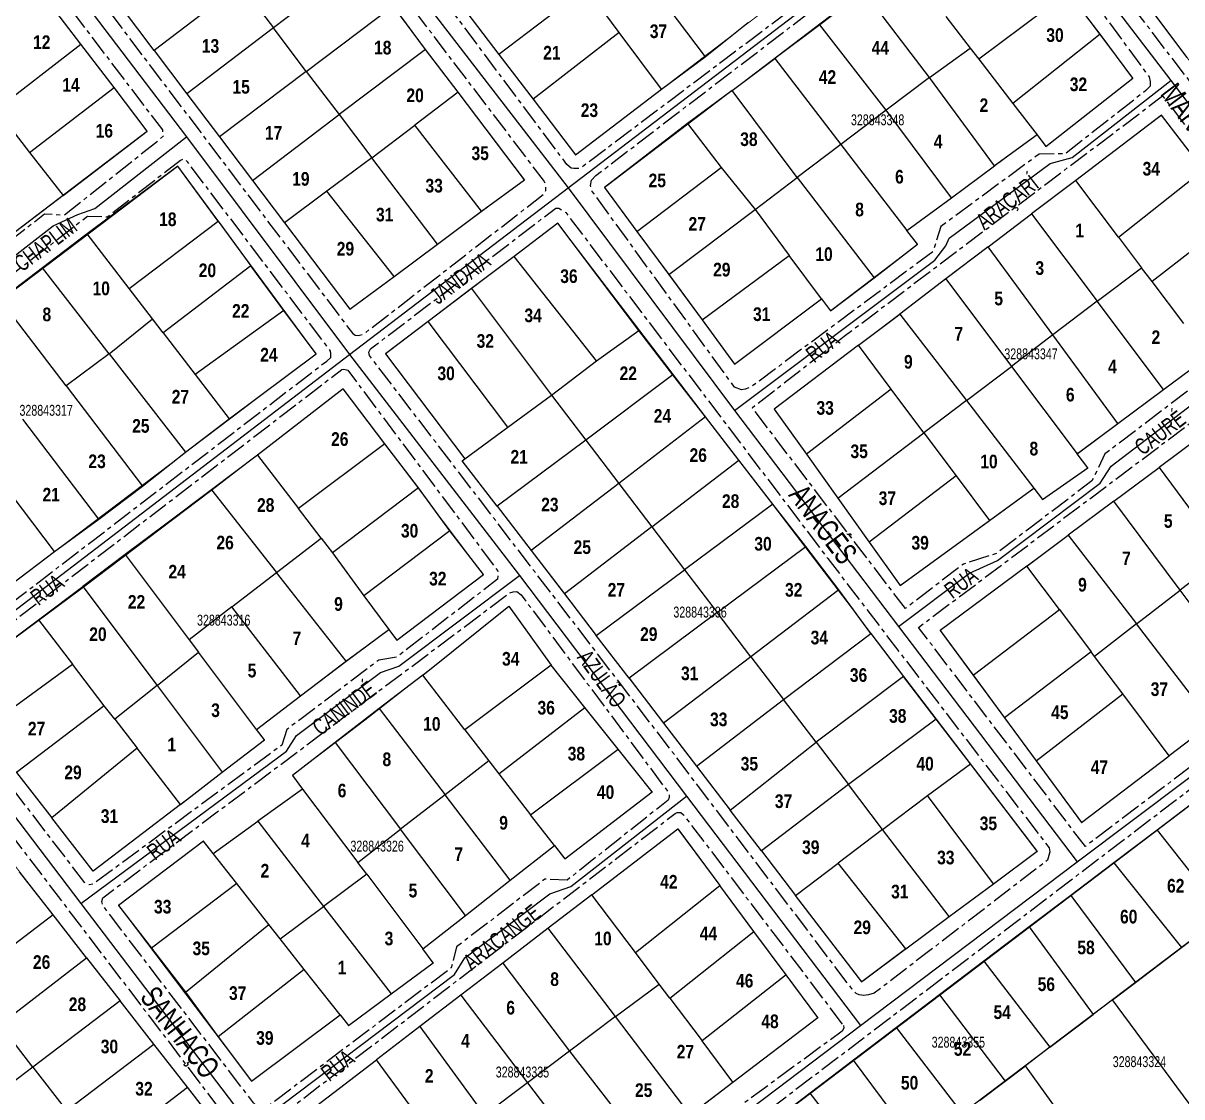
# Model space of a CAD drawing. Extents: x 204381 to 207261, y 4847713 to 4851061.
# Drawn here: x 205845.4 to 206058, y 4849428.6 to 4849625.5 of the extents above; entities that cross this region are included whole.
import ezdxf
from ezdxf.enums import TextEntityAlignment as Align

# ---------------------------------------------------------------- set-up
doc = ezdxf.new("R2010")
doc.units = 0
doc.header["$LTSCALE"] = 1.5
doc.header["$MEASUREMENT"] = 0
doc.linetypes.add('PHANTOMX2', pattern=[5, 2.5, -0.5, 0.5, -0.5, 0.5, -0.5])
doc.linetypes.add('TRACO_13', pattern=[8, 5, -1, 1, -1])
for name, color, linetype in [('CD-MALHA-LOTES', 40, 'CONTINUOUS'), ('CD_TXT_QUADRA', 7, 'CONTINUOUS'), ('RU-QUADRAS', 210, 'CONTINUOUS'), ('SV-EIXO-RUA-N-PAV', 6, 'CONTINUOUS'), ('SV-RUA-NAO-PAV-S-GUIA-C-GUIA', 7, 'PHANTOMX2'), ('SV-TXT-RUA-N-PAV-S-GUIA-C-GUIA', 7, 'CONTINUOUS'), ('Th_NmrPort', 7, 'CONTINUOUS')]:
    doc.layers.add(name, color=color, linetype=linetype)
doc.styles.add('ARIAL', font='ARIAL.TTF')
doc.styles.get("Standard").update_dxf_attribs({"font": 'swisscbo.ttf'})

msp = doc.modelspace()

# ---------------------------------------------------------------- linework, layer by layer
at = {"layer": 'CD-MALHA-LOTES', "linetype": 'Continuous'}
for points in [[(205907.2, 4849636.68), (205891.32, 4849624.6)], [(205958.57, 4849635.2), (205970.54, 4849619.31)], [(205885.28, 4849632.56), (205869.42, 4849620.47)], [(205885.28, 4849632.56), (205891.32, 4849624.6)], [(205948.66, 4849631.88), (205932.68, 4849619.75)], [(205999.66, 4849631.35), (205991.59, 4849625.15)], [(206011.71, 4849615.53), (205999.66, 4849631.35)], [(206037.1, 4849631.15), (206020.72, 4849618.86)], [(206043.02, 4849623.48), (206037.1, 4849631.15)], [(205856, 4849621.6), (205849.98, 4849629.48)], [(205869.42, 4849620.47), (205863.43, 4849628.39)], [(205897.35, 4849616.64), (205913.29, 4849628.65)], [(205919.23, 4849620.65), (205913.29, 4849628.65)], [(205954.76, 4849623.75), (205950.69, 4849629.18)], [(205926.78, 4849627.46), (205932.68, 4849619.75)], [(206014.67, 4849626.69), (206019.16, 4849620.88)], [(206052.6, 4849627.53), (206058.92, 4849619.19)], [(205891.32, 4849624.6), (205875.44, 4849612.52)], [(205897.35, 4849616.64), (205891.32, 4849624.6)], [(205970.54, 4849619.31), (205978.47, 4849625.66)], [(205991.59, 4849625.15), (205983.32, 4849619)], [(206003.76, 4849609.52), (205991.59, 4849625.15)], [(205954.76, 4849623.75), (205939, 4849611.54)], [(205962.54, 4849613.39), (205954.76, 4849623.75)], [(206043.02, 4849623.48), (206026.99, 4849610.73)], [(206049, 4849615.36), (206043.02, 4849623.48)], [(205840.42, 4849609.65), (205856, 4849621.6)], [(205862.08, 4849613.65), (205856, 4849621.6)], [(205869.42, 4849620.47), (205875.44, 4849612.52)], [(205919.23, 4849620.65), (205903.38, 4849608.7)], [(205925.2, 4849612.8), (205919.23, 4849620.65)], [(205932.68, 4849619.75), (205939, 4849611.54)], [(206011.71, 4849615.53), (206019.16, 4849620.88)], [(206019.16, 4849620.88), (206020.72, 4849618.86)], [(205962.54, 4849613.39), (205970.54, 4849619.31)], [(205975.46, 4849613.15), (205983.32, 4849619)], [(205983.32, 4849619), (205995.42, 4849603.24)], [(206020.72, 4849618.86), (206026.99, 4849610.73)], [(205897.35, 4849616.64), (205881.41, 4849604.63)], [(205897.35, 4849616.64), (205903.38, 4849608.7)], [(206011.71, 4849615.53), (206003.76, 4849609.52)], [(206023.64, 4849599.29), (206011.71, 4849615.53)], [(205846.58, 4849601.77), (205862.08, 4849613.65)], [(205868.15, 4849605.7), (205862.08, 4849613.65)], [(205946.76, 4849601.32), (205962.54, 4849613.39)], [(206033.06, 4849602.87), (206049, 4849615.36)], [(205875.44, 4849612.52), (205881.41, 4849604.63)], [(205925.2, 4849612.8), (205917.28, 4849606.8)], [(205937.4, 4849596.77), (205925.2, 4849612.8)], [(205939, 4849611.54), (205946.76, 4849601.32)], [(205975.46, 4849613.15), (205967.31, 4849607.08)], [(205987.39, 4849597.16), (205975.46, 4849613.15)], [(205840.42, 4849609.65), (205846.58, 4849601.77)], [(206003.76, 4849609.52), (205995.42, 4849603.24)], [(206015.71, 4849593.44), (206003.76, 4849609.52)], [(206026.99, 4849610.73), (206031.41, 4849605.01)], [(205887.47, 4849596.63), (205903.38, 4849608.7)], [(205903.38, 4849608.7), (205909.4, 4849600.76)], [(205967.31, 4849607.08), (205952.07, 4849595.31)], [(205967.31, 4849607.08), (205973.48, 4849598.98)], [(206054.27, 4849608.59), (206038.52, 4849596.64)], [(206061.97, 4849598.61), (206054.27, 4849608.59)], [(205852.74, 4849593.9), (205868.15, 4849605.7)], [(205909.4, 4849600.76), (205917.28, 4849606.8)], [(205929.52, 4849590.99), (205917.28, 4849606.8)], [(206031.41, 4849605.01), (206023.64, 4849599.29)], [(206031.41, 4849605.01), (206033.06, 4849602.87)], [(205881.41, 4849604.63), (205887.47, 4849596.63)], [(205995.42, 4849603.24), (205987.39, 4849597.16)], [(205995.42, 4849603.24), (206007.55, 4849587.44)], [(205846.58, 4849601.77), (205852.74, 4849593.9)], [(205909.4, 4849600.76), (205901.09, 4849594.64)], [(205921.39, 4849584.94), (205909.4, 4849600.76)], [(205873.81, 4849599.24), (205857.16, 4849586.86)], [(205881.15, 4849589.15), (205873.81, 4849599.24)], [(205958.01, 4849587.25), (205973.48, 4849598.98)], [(205973.48, 4849598.98), (205979.68, 4849591.33)], [(206015.71, 4849593.44), (206023.64, 4849599.29)], [(206046.37, 4849586.23), (206061.97, 4849598.61)], [(205887.47, 4849596.63), (205893.34, 4849588.88)], [(205929.52, 4849590.99), (205937.4, 4849596.77)], [(205979.68, 4849591.33), (205987.39, 4849597.16)], [(205987.39, 4849597.16), (206001.54, 4849578.76)], [(206038.52, 4849596.64), (206030.4, 4849590.48)], [(206046.37, 4849586.23), (206038.52, 4849596.64)], [(205901.09, 4849594.64), (205893.34, 4849588.88)], [(205913.45, 4849579.02), (205901.09, 4849594.64)], [(205952.07, 4849595.31), (205958.01, 4849587.25)], [(205852.74, 4849593.9), (205843.99, 4849587.19)], [(206007.55, 4849587.44), (206015.71, 4849593.44)], [(205921.39, 4849584.94), (205929.52, 4849590.99)], [(205963.84, 4849579.36), (205979.68, 4849591.33)], [(205979.68, 4849591.33), (205985.96, 4849582.89)], [(206022.44, 4849584.44), (206030.4, 4849590.48)], [(206030.4, 4849590.48), (206042.46, 4849574.47)], [(206068.34, 4849590.35), (206052.51, 4849578.09)], [(205864.85, 4849576.84), (205881.15, 4849589.15)], [(205881.15, 4849589.15), (205887.2, 4849580.97)], [(205893.34, 4849588.88), (205905.36, 4849573)], [(205943.49, 4849588.79), (205935.46, 4849582.7)], [(205958.36, 4849569.11), (205943.49, 4849588.79)], [(205857.16, 4849586.86), (205848.95, 4849580.63)], [(205864.85, 4849576.84), (205857.16, 4849586.86)], [(205958.01, 4849587.25), (205963.84, 4849579.36)], [(206009.48, 4849584.92), (206007.55, 4849587.44)], [(206046.37, 4849586.23), (206050.59, 4849580.63)], [(205913.45, 4849579.02), (205921.39, 4849584.94)], [(206001.54, 4849578.76), (206009.48, 4849584.92)], [(206022.44, 4849584.44), (206014.68, 4849578.56)], [(206034.33, 4849568.3), (206022.44, 4849584.44)], [(205935.46, 4849582.7), (205927.66, 4849576.79)], [(205950.6, 4849563.54), (205935.46, 4849582.7)], [(205969.95, 4849571.08), (205985.96, 4849582.89)], [(205991.89, 4849574.92), (205985.96, 4849582.89)], [(205848.95, 4849580.63), (205841.23, 4849574.75)], [(205861.2, 4849564.83), (205848.95, 4849580.63)], [(205887.2, 4849580.97), (205871.08, 4849568.7)], [(205893.25, 4849572.77), (205887.2, 4849580.97)], [(205963.84, 4849579.36), (205969.95, 4849571.08)], [(206042.46, 4849574.47), (206050.59, 4849580.63)], [(206052.51, 4849578.09), (206050.59, 4849580.63)], [(205905.36, 4849573), (205913.45, 4849579.02)], [(205993.51, 4849572.74), (206001.54, 4849578.76)], [(206014.68, 4849578.56), (206006.22, 4849572.14)], [(206014.68, 4849578.56), (206026.73, 4849562.53)], [(206058.33, 4849570.39), (206052.51, 4849578.09)], [(205869.11, 4849571.27), (205864.85, 4849576.84)], [(205927.66, 4849576.79), (205919.7, 4849570.74)], [(205927.66, 4849576.79), (205942.32, 4849557.28)], [(205853.27, 4849558.94), (205841.23, 4849574.75)], [(205975.93, 4849562.97), (205991.89, 4849574.92)], [(205991.89, 4849574.92), (205993.51, 4849572.74)], [(206042.46, 4849574.47), (206034.33, 4849568.3)], [(206054.64, 4849558.3), (206042.46, 4849574.47)], [(205861.2, 4849564.83), (205869.11, 4849571.27)], [(205871.08, 4849568.7), (205869.11, 4849571.27)], [(205893.25, 4849572.77), (205876.95, 4849561.03)], [(205899.15, 4849564.85), (205893.25, 4849572.77)], [(205969.95, 4849571.08), (205975.93, 4849562.97)], [(205998.64, 4849566.4), (206006.22, 4849572.14)], [(206006.22, 4849572.14), (206018.46, 4849556.26)], [(205919.7, 4849570.74), (205911.89, 4849564.82)], [(205934.34, 4849551.39), (205919.7, 4849570.74)], [(205950.6, 4849563.54), (205958.36, 4849569.11)], [(205964.61, 4849561.01), (205958.36, 4849569.11)], [(205871.08, 4849568.7), (205876.95, 4849561.03)], [(206034.33, 4849568.3), (206026.73, 4849562.53)], [(206046.26, 4849552.08), (206034.33, 4849568.3)], [(205861.2, 4849564.83), (205853.27, 4849558.94)], [(205861.2, 4849564.83), (205875.19, 4849546.78)], [(205883.17, 4849552.91), (205899.15, 4849564.85)], [(205911.89, 4849564.82), (205926.46, 4849545.57)], [(205998.64, 4849566.4), (205983.21, 4849554.69)], [(206004.65, 4849558.38), (205998.64, 4849566.4)], [(205942.32, 4849557.28), (205950.6, 4849563.54)], [(206018.46, 4849556.26), (206026.73, 4849562.53)], [(206026.73, 4849562.53), (206038.75, 4849546.52)], [(206054.64, 4849558.3), (206062.86, 4849564.38)], [(205876.95, 4849561.03), (205883.17, 4849552.91)], [(205964.61, 4849561.01), (205948.61, 4849549.03)], [(205970.6, 4849553.26), (205964.61, 4849561.01)], [(205853.27, 4849558.94), (205867.3, 4849540.55)], [(205904.12, 4849558.41), (205888.41, 4849546.26)], [(205911.77, 4849548.34), (205904.12, 4849558.41)], [(206004.65, 4849558.38), (205989.12, 4849546.41)], [(206010.67, 4849550.35), (206004.65, 4849558.38)], [(206046.26, 4849552.08), (206054.64, 4849558.3)], [(205934.34, 4849551.39), (205942.32, 4849557.28)], [(205942.32, 4849557.28), (205948.61, 4849549.03)], [(206018.46, 4849556.26), (206010.67, 4849550.35)], [(206018.46, 4849556.26), (206030.83, 4849540.22)], [(205983.21, 4849554.69), (205989.12, 4849546.41)], [(205859.29, 4849534.51), (205845.34, 4849552.85)], [(205875.19, 4849546.78), (205883.17, 4849552.91)], [(205970.6, 4849553.26), (205954.68, 4849541.07)], [(205976.73, 4849545.32), (205970.6, 4849553.26)], [(206038.75, 4849546.52), (206046.26, 4849552.08)], [(205926.46, 4849545.57), (205934.34, 4849551.39)], [(205994.87, 4849538.36), (206010.67, 4849550.35)], [(206010.67, 4849550.35), (206016.56, 4849542.49)], [(205911.77, 4849548.34), (205895.92, 4849536.45)], [(205917.91, 4849540.27), (205911.77, 4849548.34)], [(205948.61, 4849549.03), (205932.38, 4849536.87)], [(205948.61, 4849549.03), (205954.68, 4849541.07)], [(206061.31, 4849549.57), (206053.8, 4849543.98)], [(205851.17, 4849528.6), (205837.43, 4849546.61)], [(205867.3, 4849540.55), (205875.19, 4849546.78)], [(205888.41, 4849546.26), (205879.95, 4849539.9)], [(205888.41, 4849546.26), (205895.92, 4849536.45)], [(205925.97, 4849545.22), (205926.46, 4849545.57)], [(205989.12, 4849546.41), (205994.87, 4849538.36)], [(206040.71, 4849543.91), (206038.75, 4849546.52)], [(205932.38, 4849536.87), (205925.97, 4849545.22)], [(205960.76, 4849533.09), (205976.73, 4849545.32)], [(205982.96, 4849537.27), (205976.73, 4849545.32)], [(206032.43, 4849538.15), (206040.71, 4849543.91)], [(206045.48, 4849537.79), (206053.8, 4849543.98)], [(206053.8, 4849543.98), (206065.83, 4849527.78)], [(206016.56, 4849542.49), (206000.64, 4849530.28)], [(206016.56, 4849542.49), (206022.7, 4849534.3)], [(205859.29, 4849534.51), (205867.3, 4849540.55)], [(205879.95, 4849539.9), (205871.8, 4849533.78)], [(205879.95, 4849539.9), (205891.86, 4849524.75)], [(205917.91, 4849540.27), (205902.14, 4849528.34)], [(205923.67, 4849532.36), (205917.91, 4849540.27)], [(205954.68, 4849541.07), (205938.6, 4849528.76)], [(205954.68, 4849541.07), (205960.76, 4849533.09)], [(206022.7, 4849534.3), (206030.83, 4849540.22)], [(206030.83, 4849540.22), (206032.43, 4849538.15)], [(205932.38, 4849536.87), (205938.6, 4849528.76)], [(205982.96, 4849537.27), (205966.76, 4849525.23)], [(205988.97, 4849529.48), (205982.96, 4849537.27)], [(205994.87, 4849538.36), (206000.64, 4849530.28)], [(206045.48, 4849537.79), (206037.15, 4849531.59)], [(206057.69, 4849521.5), (206045.48, 4849537.79)], [(205900.05, 4849531.06), (205895.92, 4849536.45)], [(205851.17, 4849528.6), (205859.29, 4849534.51)], [(205871.8, 4849533.78), (205864.13, 4849528.01)], [(205960.76, 4849533.09), (205944.7, 4849520.8)], [(205960.76, 4849533.09), (205966.76, 4849525.23)], [(206006.31, 4849522.35), (206022.7, 4849534.3)], [(205891.86, 4849524.75), (205900.05, 4849531.06)], [(205900.05, 4849531.06), (205902.14, 4849528.34)], [(205923.67, 4849532.36), (205907.92, 4849520.43)], [(205929.83, 4849524.36), (205923.67, 4849532.36)], [(206029.53, 4849525.92), (206037.15, 4849531.59)], [(206037.15, 4849531.59), (206049.67, 4849515.31)], [(205843.26, 4849522.58), (205851.17, 4849528.6)], [(205902.14, 4849528.34), (205907.92, 4849520.43)], [(205938.6, 4849528.76), (205944.7, 4849520.8)], [(205972.74, 4849517.39), (205988.97, 4849529.48)], [(205995.08, 4849521.57), (205988.97, 4849529.48)], [(206000.64, 4849530.28), (206006.31, 4849522.35)], [(205864.13, 4849528.01), (205856.34, 4849522.16)], [(205864.13, 4849528.01), (205875.85, 4849512.4)], [(206065.83, 4849527.78), (206057.69, 4849521.5)], [(205883.66, 4849518.42), (205891.86, 4849524.75)], [(205904.64, 4849508.5), (205891.86, 4849524.75)], [(205913.93, 4849512.31), (205929.83, 4849524.36)], [(205950.55, 4849513.18), (205966.76, 4849525.23)], [(205966.76, 4849525.23), (205972.74, 4849517.39)], [(206029.53, 4849525.92), (206013.63, 4849514.08)], [(206035.53, 4849517.94), (206029.53, 4849525.92)], [(205848.21, 4849516.05), (205856.34, 4849522.16)], [(205856.34, 4849522.16), (205869.96, 4849504.03)], [(205907.92, 4849520.43), (205912.48, 4849514.26)], [(205944.7, 4849520.8), (205950.55, 4849513.18)], [(205995.08, 4849521.57), (205978.91, 4849509.29)], [(206000.92, 4849513.57), (205995.08, 4849521.57)], [(206049.67, 4849515.31), (206057.69, 4849521.5)], [(206071.44, 4849503.14), (206057.69, 4849521.5)], [(205883.66, 4849518.42), (205875.85, 4849512.4)], [(205896.26, 4849502.1), (205883.66, 4849518.42)], [(205918.7, 4849505.91), (205934.53, 4849518.57), (205942.29, 4849507.72)], [(206019.67, 4849505.89), (206035.53, 4849517.94)], [(206035.53, 4849517.94), (206041.34, 4849510.2)], [(205838.02, 4849495.96), (205831.91, 4849503.8), (205848.21, 4849516.05)], [(205848.21, 4849516.05), (205854.46, 4849507.91)], [(205972.74, 4849517.39), (205956.56, 4849505.34)], [(205978.91, 4849509.29), (205972.74, 4849517.39)], [(205904.64, 4849508.5), (205912.48, 4849514.26)], [(205912.48, 4849514.26), (205913.93, 4849512.31)], [(205984.87, 4849501.47), (206000.92, 4849513.57)], [(206000.92, 4849513.57), (206006.94, 4849505.69)], [(206013.63, 4849514.08), (206019.67, 4849505.89)], [(206049.67, 4849515.31), (206041.93, 4849509.36)], [(206063.61, 4849497.17), (206049.67, 4849515.31)], [(205875.85, 4849512.4), (205877.56, 4849510.13)], [(205956.56, 4849505.34), (205950.55, 4849513.18)], [(205869.96, 4849504.03), (205877.56, 4849510.13)], [(205888.21, 4849495.96), (205877.56, 4849510.13)], [(205978.91, 4849509.29), (205962.88, 4849497.11)], [(205978.91, 4849509.29), (205984.87, 4849501.47)], [(206041.34, 4849510.2), (206025.42, 4849498.09)], [(206041.93, 4849509.36), (206041.34, 4849510.2)], [(206047.13, 4849502.49), (206041.93, 4849509.36)], [(205838.02, 4849495.96), (205854.46, 4849507.91)], [(205860.28, 4849500.29), (205854.46, 4849507.91)], [(205896.26, 4849502.1), (205904.64, 4849508.5)], [(205942.29, 4849507.72), (205926.46, 4849495.87)], [(205948.46, 4849499.99), (205942.29, 4849507.72)], [(205918.7, 4849505.91), (205910.74, 4849499.78)], [(205926.46, 4849495.87), (205918.7, 4849505.91)], [(205956.56, 4849505.34), (205962.88, 4849497.11)], [(206006.94, 4849505.69), (205990.88, 4849493.59)], [(206012.93, 4849497.84), (206006.94, 4849505.69)], [(206019.67, 4849505.89), (206025.42, 4849498.09)], [(205869.96, 4849504.03), (205862.22, 4849497.82)], [(205869.96, 4849504.03), (205881.94, 4849488.1)], [(205888.21, 4849495.96), (205896.26, 4849502.1)], [(205968.95, 4849489.19), (205984.87, 4849501.47)], [(205990.88, 4849493.59), (205984.87, 4849501.47)], [(206031.25, 4849490.19), (206047.13, 4849502.49)], [(206055.67, 4849491.12), (206047.13, 4849502.49)], [(205860.28, 4849500.29), (205844.18, 4849488.05)], [(205862.22, 4849497.82), (205860.28, 4849500.29)], [(205910.74, 4849499.78), (205902.62, 4849493.54)], [(205910.74, 4849499.78), (205922.8, 4849483.99)], [(205932.69, 4849487.82), (205948.46, 4849499.99)], [(205954.57, 4849492.34), (205948.46, 4849499.99)], [(205862.22, 4849497.82), (205866.3, 4849492.51)], [(205962.88, 4849497.11), (205968.95, 4849489.19)], [(206012.93, 4849497.84), (205996.8, 4849485.83)], [(206019.21, 4849489.62), (206012.93, 4849497.84)], [(206025.42, 4849498.09), (206031.25, 4849490.19)], [(206063.61, 4849497.17), (206055.67, 4849491.12)], [(205881.94, 4849488.1), (205889.66, 4849494.02), (205888.21, 4849495.96)], [(205926.46, 4849495.87), (205930.83, 4849490.22)], [(205866.3, 4849492.51), (205850.64, 4849479.76)], [(205874.24, 4849482.2), (205866.3, 4849492.51)], [(205902.62, 4849493.54), (205894.79, 4849487.51), (205896.65, 4849485.03)], [(205902.62, 4849493.54), (205914.63, 4849477.64)], [(205938.5, 4849480.31), (205954.57, 4849492.34)], [(205942.86, 4849474.66), (205944.76, 4849472.21), (205960.83, 4849484.5), (205954.57, 4849492.34)], [(205975.14, 4849481.12), (205990.88, 4849493.59)], [(205990.88, 4849493.59), (205996.8, 4849485.83)], [(205930.83, 4849490.22), (205922.8, 4849483.99)], [(205930.83, 4849490.22), (205932.69, 4849487.82)], [(206031.25, 4849490.19), (206039.59, 4849478.88), (206055.67, 4849491.12)], [(205844.18, 4849488.05), (205850.64, 4849479.76)], [(205874.24, 4849482.2), (205881.94, 4849488.1)], [(205968.95, 4849489.19), (205975.14, 4849481.12)], [(206011.33, 4849483.84), (206019.21, 4849489.62)], [(206023.41, 4849467.64), (206031.46, 4849473.65), (206019.21, 4849489.62)], [(205932.69, 4849487.82), (205938.5, 4849480.31)], [(205996.8, 4849485.83), (205980.84, 4849473.69)], [(206003.09, 4849477.59), (205996.8, 4849485.83)], [(205896.65, 4849485.03), (205888.48, 4849479.12)], [(205896.65, 4849485.03), (205906.8, 4849471.56)], [(205922.8, 4849483.99), (205914.63, 4849477.64)], [(205934.76, 4849468.3), (205922.8, 4849483.99)], [(206003.09, 4849477.59), (206011.33, 4849483.84)], [(206023.41, 4849467.64), (206011.33, 4849483.84)], [(205874.24, 4849482.2), (205858.27, 4849469.96), (205850.64, 4849479.76)], [(206061.61, 4849483.67), (206053.45, 4849477.5)], [(205942.86, 4849474.66), (205938.5, 4849480.31)], [(205980.84, 4849473.69), (205975.14, 4849481.12)], [(205880.26, 4849473.19), (205888.48, 4849479.12)], [(205888.48, 4849479.12), (205900.53, 4849463.51)], [(205906.8, 4849471.56), (205914.63, 4849477.64)], [(205926.56, 4849461.84), (205914.63, 4849477.64)], [(205949.76, 4849465.65), (205965.49, 4849477.7), (205973.19, 4849467.35)], [(206003.09, 4849477.59), (205994.93, 4849471.4)], [(206015.27, 4849461.62), (206003.09, 4849477.59)], [(206053.45, 4849477.5), (206045.52, 4849471.5)], [(206053.45, 4849477.5), (206065.72, 4849461.87)], [(205880.26, 4849473.19), (205878.47, 4849475.47), (205862.9, 4849463.69), (205868.96, 4849455.83)], [(205884.58, 4849467.69), (205880.26, 4849473.19)], [(205934.76, 4849468.3), (205942.86, 4849474.66)], [(205980.84, 4849473.69), (205987.13, 4849465.49)], [(205908.43, 4849469.4), (205906.8, 4849471.56)], [(205987.13, 4849465.49), (205994.93, 4849471.4)], [(206007.37, 4849455.71), (205994.93, 4849471.4)], [(206045.52, 4849471.5), (206037.59, 4849465.51)], [(206045.52, 4849471.5), (206057.89, 4849455.94)], [(205850.9, 4849461.97), (205844.76, 4849469.85)], [(205908.43, 4849469.4), (205900.53, 4849463.51)], [(205908.43, 4849469.4), (205918.74, 4849455.7)], [(205884.58, 4849467.69), (205868.96, 4849455.83)], [(205890.48, 4849460.17), (205884.58, 4849467.69)], [(205926.56, 4849461.84), (205934.76, 4849468.3)], [(205957.76, 4849455.02), (205973.19, 4849467.35)], [(205979.48, 4849458.89), (205973.19, 4849467.35)], [(206015.27, 4849461.62), (206023.41, 4849467.64)], [(205949.76, 4849465.65), (205941.75, 4849459.51)], [(205957.76, 4849455.02), (205949.76, 4849465.65)], [(206007.37, 4849455.71), (205999.28, 4849449.65), (205987.13, 4849465.49)], [(206037.59, 4849465.51), (206029.96, 4849459.73)], [(206037.59, 4849465.51), (206049.46, 4849449.56)], [(205892.54, 4849457.57), (205900.53, 4849463.51)], [(205900.53, 4849463.51), (205912.94, 4849447.45)], [(205850.9, 4849461.97), (205834.98, 4849449.86)], [(205857.04, 4849454.08), (205850.9, 4849461.97)], [(205918.74, 4849455.7), (205926.56, 4849461.84)], [(206007.37, 4849455.71), (206015.27, 4849461.62)], [(205875.19, 4849447.75), (205890.48, 4849460.17)], [(205892.54, 4849457.57), (205890.48, 4849460.17)], [(205941.75, 4849459.51), (205933.38, 4849453.1)], [(205954.09, 4849443.28), (205941.75, 4849459.51)], [(205964.03, 4849446.69), (205979.48, 4849458.89)], [(205985.41, 4849450.93), (205979.48, 4849458.89)], [(206029.96, 4849459.73), (206021.63, 4849453.43)], [(206029.96, 4849459.73), (206041.69, 4849443.67)], [(205896.97, 4849451.95), (205892.54, 4849457.57)], [(205841.18, 4849441.82), (205857.04, 4849454.08)], [(205857.04, 4849454.08), (205863.19, 4849446.19)], [(205868.96, 4849455.83), (205875.19, 4849447.75)], [(205912.94, 4849447.45), (205920.65, 4849453.16), (205918.74, 4849455.7)], [(205962.09, 4849449.27), (205957.76, 4849455.02)], [(206049.46, 4849449.56), (206057.89, 4849455.94)], [(205896.97, 4849451.95), (205881.2, 4849439.58)], [(205903.56, 4849443.63), (205896.97, 4849451.95)], [(205933.38, 4849453.1), (205925.69, 4849447.21)], [(205933.38, 4849453.1), (205945.65, 4849436.95)], [(206021.63, 4849453.43), (206013.53, 4849447.28)], [(206021.63, 4849453.43), (206033.75, 4849437.66)], [(205985.41, 4849450.93), (205969.95, 4849438.83)], [(205975.63, 4849431.29), (205991.21, 4849443.13), (205985.41, 4849450.93)], [(205875.19, 4849447.75), (205881.2, 4849439.58)], [(205954.09, 4849443.28), (205962.09, 4849449.27)], [(205964.03, 4849446.69), (205962.09, 4849449.27)], [(206045.26, 4849446.38), (206049.46, 4849449.56)], [(205863.19, 4849446.19), (205847.19, 4849434.03)], [(205869.37, 4849438.25), (205863.19, 4849446.19)], [(205903.56, 4849443.63), (205905.08, 4849441.63), (205912.94, 4849447.45)], [(205925.69, 4849447.21), (205918.19, 4849441.47)], [(205925.69, 4849447.21), (205937.94, 4849431.17)], [(205964.03, 4849446.69), (205969.95, 4849438.83)], [(206013.53, 4849447.28), (206005.64, 4849441.28)], [(206013.53, 4849447.28), (206025.57, 4849431.46)], [(205881.2, 4849439.58), (205887.29, 4849431.46), (205903.56, 4849443.63)], [(206033.75, 4849437.66), (206041.69, 4849443.67)], [(205847.19, 4849434.03), (205841.18, 4849441.82)], [(205918.19, 4849441.47), (205910.23, 4849435.36)], [(205918.19, 4849441.47), (205930.02, 4849425.23)], [(205954.09, 4849443.28), (205945.65, 4849436.95)], [(205967.75, 4849425.3), (205954.09, 4849443.28)], [(206005.64, 4849441.28), (205997.73, 4849435.28)], [(206017.76, 4849425.55), (206005.64, 4849441.28)], [(205853.34, 4849426.05), (205869.37, 4849438.25)], [(205875.54, 4849430.33), (205869.37, 4849438.25)], [(205945.65, 4849436.95), (205937.94, 4849431.17)], [(205945.65, 4849436.95), (205959.96, 4849418.47)], [(205975.63, 4849431.29), (205969.95, 4849438.83)], [(205899.52, 4849414.82), (205893.53, 4849422.57), (205910.23, 4849435.36)], [(205916.3, 4849427.09), (205910.23, 4849435.36)], [(205997.73, 4849435.28), (205989.77, 4849429.23)], [(206009.58, 4849419.35), (205997.73, 4849435.28)], [(205847.19, 4849434.03), (205831.73, 4849422.27)], [(205847.19, 4849434.03), (205853.34, 4849426.05)], [(205937.94, 4849431.17), (205930.02, 4849425.23)], [(205937.94, 4849431.17), (205952.09, 4849412.57)], [(205967.75, 4849425.3), (205975.63, 4849431.29)], [(206020.85, 4849427.89), (206025.57, 4849431.46)], [(205859.51, 4849418.05), (205875.54, 4849430.33)], [(205881.48, 4849422.71), (205875.54, 4849430.33)], [(205989.77, 4849429.23), (205981.77, 4849423.15)], [(206001.94, 4849413.57), (205989.77, 4849429.23)]]:
    msp.add_lwpolyline(points, dxfattribs=at)
at = {"layer": 'CD-MALHA-LOTES'}
for points in [[(206057.89, 4849455.94), (206060.99, 4849458.29)], [(206045.26, 4849446.38), (206041.69, 4849443.67)], [(206060.35, 4849425.97), (206045.26, 4849446.38)], [(206033.75, 4849437.66), (206029.29, 4849434.28)], [(206025.57, 4849431.46), (206029.29, 4849434.28)], [(206044.06, 4849413.78), (206029.29, 4849434.28)]]:
    msp.add_lwpolyline(points, dxfattribs=at)
at = {"layer": 'RU-QUADRAS', "color": 6, "linetype": 'Continuous', "const_width": 0.18}
for points in [[(205494.51, 4849528.96, 0.001207), (205796.26, 4849755.93), (205884.69, 4849821.77), (205919.02, 4849776.35, 0.002216), (205650.7, 4849571.91), (205529.91, 4849480.36)], [(205821.33, 4849684.02, -0.020436), (205853.48, 4849708.03), (205883.66, 4849668.53), (205895, 4849652.49), (205937.4, 4849596.77), (205905.36, 4849573)], [(205537.99, 4849467.48), (205544.7, 4849474.78), (205612.85, 4849525.8, 0.002531), (205798.55, 4849283), (205878.5, 4849344.7), (206109.27, 4849519.79, 0.004511), (206245.71, 4849624.8), (206242.62, 4849628.94), (206239.81, 4849626.9), (206213.1, 4849662.68), (206220.86, 4849668.19), (206262.61, 4849611.25), (206258.41, 4849607.8), (205962.15, 4849383.44), (205796.25, 4849256.73), (205727.34, 4849205.75), (205675.61, 4849278.11)], [(205770.82, 4849584.76, -0.006892), (205842.24, 4849639.61), (205868.15, 4849605.7), (205796.6, 4849551.19)], [(206013.63, 4849514.08), (206069.36, 4849555.57), (206085.02, 4849568.12, -0.011563), (206111.81, 4849533.88), (206039.59, 4849478.88)], [(205831.91, 4849503.8, 0.006921), (205904.12, 4849558.41), (205929.83, 4849524.36), (205913.93, 4849512.31), (205912.48, 4849514.26), (205904.64, 4849508.5), (205888.21, 4849495.96), (205889.66, 4849494.02), (205858.27, 4849469.96)], [(205862.9, 4849463.69), (205878.47, 4849475.47), (205880.26, 4849473.19), (205896.65, 4849485.03), (205894.79, 4849487.51, 0.009345), (205934.53, 4849518.57), (205942.29, 4849507.72), (205960.83, 4849484.5), (205944.76, 4849472.21), (205942.86, 4849474.66), (205918.74, 4849455.7), (205920.65, 4849453.16), (205905.08, 4849441.63), (205903.56, 4849443.63), (205887.29, 4849431.46)]]:
    msp.add_lwpolyline(points, format="xyb", close=True, dxfattribs=at)
for points in [[(205920.86, 4849635.16), (205936.75, 4849647.75), (205937.44, 4849646.83), (205945.24, 4849652.88), (205944.93, 4849653.32), (205952.6, 4849659.58), (205968.64, 4849671.69), (205967.8, 4849672.72), (205991.77, 4849690.82), (206000.15, 4849679.27), (206018.09, 4849655.81), (205946.76, 4849601.32)], [(206032.08, 4849654.62), (206063.26, 4849678.74), (206120.51, 4849603.57), (206126.78, 4849596.03), (206150.69, 4849563.94), (206119.1, 4849539.76)], [(205952.07, 4849595.31), (206023.24, 4849649.47), (206049, 4849615.36), (206033.06, 4849602.87), (206031.41, 4849605.01), (206007.55, 4849587.44), (206009.48, 4849584.92), (205993.51, 4849572.74), (205991.89, 4849574.92), (205975.93, 4849562.97)], [(205983.21, 4849554.69), (206054.27, 4849608.59), (206080.38, 4849574.75), (206064.31, 4849562.46), (206062.86, 4849564.38), (206038.75, 4849546.52), (206040.71, 4849543.91), (206032.43, 4849538.15), (206030.83, 4849540.22), (206006.31, 4849522.35)], [(205801.26, 4849544.31), (205873.81, 4849599.24), (205899.15, 4849564.85), (205826.99, 4849510.29)], [(205911.89, 4849564.82), (205943.49, 4849588.79), (206031.46, 4849473.65), (205999.28, 4849449.65), (205925.97, 4849545.22), (205926.46, 4849545.57)], [(205796.02, 4849469.14), (205826.64, 4849493.12), (205911.92, 4849383.62), (205879.91, 4849359.03)], [(205893.53, 4849422.57), (205965.49, 4849477.7), (205991.21, 4849443.13), (205967.75, 4849425.3), (205959.96, 4849418.47), (205919.93, 4849388.48)]]:
    msp.add_lwpolyline(points, close=True, dxfattribs=at)
msp.add_lwpolyline([(205735.18, 4849211.55), (205796.25, 4849256.73, -0.002067), (206117, 4849500.7), (206121.74, 4849495.01), (206128.94, 4849499.94), (206131.79, 4849496.15), (206141.85, 4849503.87), (206139.93, 4849506.62), (206181.14, 4849536.94)], format="xyb", dxfattribs=at)
at = {"layer": 'SV-EIXO-RUA-N-PAV', "flags": 128}
for points in [[(205931.54, 4849778.34), (205963.04, 4849736.97), (205994.1, 4849696.2), (206024.73, 4849655.81), (206055.97, 4849614.95), (206086.75, 4849574.54), (206118.65, 4849532.65)], [(205796.32, 4849481.51), (205825.67, 4849503.87), (205905.29, 4849564.74), (205945.41, 4849595.26), (206024.73, 4849655.81), (206064.72, 4849686.01), (206067.98, 4849689.05), (206083.89, 4849701.02), (206132.77, 4849737.51), (206144.27, 4849742.6), (206148.25, 4849741.05), (206173.25, 4849707.21)], [(205852, 4849717.65), (205883.88, 4849675.66), (205914.01, 4849635.98), (205945.41, 4849595.26), (205975.91, 4849554.47), (206006, 4849514.84), (206038.77, 4849471.67)], [(205812.56, 4849687.36), (205844.25, 4849645.61), (205875.37, 4849604.61), (205905.29, 4849564.74), (205936.44, 4849524.16), (205967.13, 4849483.72), (205999.04, 4849441.69)], [(205796.35, 4849291.37), (205797.7, 4849289.85), (205835.08, 4849318.35), (205866.42, 4849342.08), (205879.14, 4849351.53), (205898.57, 4849366.28), (205919.05, 4849381.38), (205932.39, 4849391.21), (205999.04, 4849441.69), (206038.77, 4849471.67), (206059.23, 4849487), (206098.71, 4849516.89), (206118.65, 4849532.65), (206134.19, 4849545.05), (206157.99, 4849563.18), (206198.44, 4849592.97), (206230.54, 4849617.25), (206233.4, 4849622.86), (206234.08, 4849627.62)], [(205975.91, 4849554.47), (206012.65, 4849582.03), (206014.67, 4849584.67), (206015.29, 4849586.07), (206033.81, 4849599.77), (206037.86, 4849600.86), (206055.97, 4849614.95)], [(205796.24, 4849545.28), (205832.34, 4849572.71), (205833.22, 4849574.59), (205850.92, 4849588.3), (205855.45, 4849590.41), (205858.55, 4849591.51), (205875.37, 4849604.61)], [(206006, 4849514.84), (206019.03, 4849524.61), (206024.16, 4849526.94), (206042.99, 4849541.1), (206045.01, 4849544.22), (206062.13, 4849557.29), (206065.55, 4849558.38), (206086.75, 4849574.54)], [(205796.31, 4849542.46), (205825.67, 4849503.87), (205855.99, 4849464.05), (205887.3, 4849422.92), (205919.05, 4849381.38)], [(205855.99, 4849464.05), (205893.7, 4849491.98), (205895.55, 4849494.83), (205910.98, 4849506.41), (205914.34, 4849507.58), (205936.44, 4849524.16)], [(205887.3, 4849422.92), (205924.51, 4849451.01), (205926.42, 4849454.06), (205942.02, 4849465.81), (205945.88, 4849467.15), (205967.13, 4849483.72)]]:
    msp.add_lwpolyline(points, dxfattribs=at)
at = {"layer": 'SV-RUA-NAO-PAV-S-GUIA-C-GUIA', "linetype": 'TRACO_13', "ltscale": 0.5, "flags": 128}
for points in [[(205818.04, 4849685.01), (205819.37, 4849682.79), (205825.06, 4849675.57), (205830.81, 4849667.62), (205864.65, 4849623.03), (205905.83, 4849568.6), (205906.33, 4849568.25), (205906.88, 4849568.21), (205907.83, 4849568.42), (205941.16, 4849594.32), (205941.3, 4849594.77), (205941.29, 4849595.42), (205941.22, 4849596.05), (205940.88, 4849596.67), (205898.13, 4849652.79), (205886.48, 4849667.94), (205854.76, 4849710.43)], [(206069.59, 4849675.23), (206104.94, 4849628.54), (206135.56, 4849588.03), (206153.15, 4849565.38), (206153.41, 4849564.48), (206153.42, 4849563.83), (206153.18, 4849563.23), (206152.59, 4849562.52), (206121.54, 4849538.51), (206120.54, 4849538.2), (206119.69, 4849538.03), (206118.69, 4849538.12), (206117.93, 4849538.46), (206117.07, 4849539.05), (206074.98, 4849594.58), (206028.57, 4849655.05), (206028.46, 4849655.35), (206028.41, 4849655.8), (206028.55, 4849656.25), (206028.9, 4849656.71), (206062.78, 4849682.46)], [(205796.25, 4849286.44), (205796.93, 4849285.53), (205836.87, 4849315.97), (205868.2, 4849339.7), (205928.74, 4849385.59), (206006.46, 4849444.59), (206076.4, 4849497.88), (206123.75, 4849533.93), (206156.5, 4849558.87), (206185.97, 4849581.2), (206232.88, 4849616.7), (206235.29, 4849619.63), (206236.67, 4849628.42), (206235.89, 4849630.56), (206212.35, 4849661.34), (206205.56, 4849662.93), (206196.73, 4849660.89), (206159.61, 4849633.05), (206158.25, 4849629.88), (206150.33, 4849624.22), (206147.16, 4849624), (206128.15, 4849608.38), (206098.13, 4849647.61)], [(205796.26, 4849548.92), (205796.47, 4849548.87), (205797.54, 4849548.9), (205798.45, 4849549.26), (205831.04, 4849573.92), (205832.01, 4849577.1), (205849.31, 4849590.49), (205853, 4849590.32), (205870.23, 4849603.98), (205871.17, 4849604.79), (205871, 4849605.89), (205843.86, 4849641.63), (205842.96, 4849642.07), (205842.45, 4849642.07), (205841.86, 4849641.91), (205820.69, 4849625.94), (205796.26, 4849607.24)], [(205796.26, 4849479.45), (205823.65, 4849500.87), (205825.44, 4849500.7), (205828.99, 4849495.31), (205870.68, 4849440.55), (205914.26, 4849382.84), (205914.32, 4849382.09), (205914.23, 4849381.54), (205913.54, 4849380.48), (205881.33, 4849356.5), (205880.14, 4849356.14), (205879.28, 4849356.38), (205878.47, 4849357.12), (205853.81, 4849388.37), (205796.26, 4849464.09)]]:
    msp.add_lwpolyline(points, dxfattribs=at)
for points in [[(206008.8, 4849672.09), (206020.85, 4849656), (206021.05, 4849655.35), (206021.01, 4849654.7), (206020.48, 4849653.74), (205947.65, 4849598.86), (205947.2, 4849598.81), (205946.45, 4849598.8), (205945.95, 4849598.89), (205945.14, 4849599.58), (205918.14, 4849635.73), (205917.94, 4849636.33), (205918.08, 4849636.93), (205918.52, 4849637.69), (205935.46, 4849650.24), (205942, 4849651.58), (205949.03, 4849657.28), (205949.93, 4849661.1), (205961.14, 4849669.62), (205988.57, 4849690.47), (205991.52, 4849692.33), (205992.3, 4849692.5), (205993.07, 4849692.45), (205993.75, 4849692.19)], [(206022.6, 4849652.62), (206023.14, 4849652.82), (206023.64, 4849653.03), (206024.24, 4849653.04), (206024.9, 4849652.55), (206051.96, 4849615.65), (206052.17, 4849614.75), (206052.18, 4849613.95), (206051.39, 4849613.14), (206036.63, 4849601.52), (206031.78, 4849601.45), (206013.79, 4849588.19), (206012.31, 4849583.56), (205978.96, 4849558.77), (205977.87, 4849558.35), (205977.22, 4849558.24), (205975.91, 4849558.73), (205949.82, 4849594.63), (205949.5, 4849595.68), (205949.69, 4849596.69), (205950.48, 4849597.55)], [(206083.69, 4849573.76), (206065.02, 4849559.38), (206060.71, 4849559.27), (206043.87, 4849546.47), (206041.49, 4849541.53), (206023.95, 4849528.22), (206017.92, 4849526.29), (206007.27, 4849518.13), (205979.16, 4849554.96), (205996.05, 4849568.06), (206054.46, 4849612.13)], [(205874.29, 4849600.32), (205860.86, 4849589.92), (205857.2, 4849590.05), (205798.52, 4849544.7), (205826.76, 4849507.24), (205827.14, 4849507.13), (205827.89, 4849507.34), (205901.09, 4849563.52), (205901.88, 4849564.19), (205901.87, 4849564.89), (205901.82, 4849565.34), (205875.59, 4849599.99), (205875.08, 4849600.49), (205874.63, 4849600.48)], [(206001.56, 4849447.58), (206000.51, 4849447.27), (205999.61, 4849447.16), (205998.81, 4849447.3), (205998.21, 4849447.54), (205997.49, 4849448.33), (205956.99, 4849501.72), (205908.94, 4849564.53), (205908.83, 4849565.13), (205909.12, 4849565.74), (205943.15, 4849591.54), (205943.7, 4849591.55), (205944.96, 4849590.76), (205993.02, 4849527.3), (206033.63, 4849474.26), (206033.74, 4849473.51), (206033.31, 4849471.95)], [(206085.47, 4849571.63), (206115.16, 4849532.46), (206115.17, 4849532.01), (206115.03, 4849531.46), (206114.39, 4849530.55), (206040.28, 4849474.5), (206009.67, 4849514.66)], [(205903.87, 4849561.96), (205904.22, 4849562.01), (205904.97, 4849561.82), (205932.42, 4849525.13), (205932.58, 4849524.58), (205932.41, 4849523.5), (205913.92, 4849509.2), (205910.63, 4849508.65), (205893.77, 4849495.93), (205892.87, 4849493.09), (205858.29, 4849467.63), (205857.54, 4849467.47), (205856.73, 4849467.81), (205829.14, 4849503.8), (205829.03, 4849504.2), (205829.22, 4849504.75)], [(205934.68, 4849521), (205935.28, 4849521.21), (205935.98, 4849521.22), (205936.79, 4849520.63), (205963.94, 4849484.19), (205963.9, 4849483.49), (205963.71, 4849482.98), (205945.19, 4849468.31), (205941.13, 4849468.5), (205924.89, 4849456.06), (205923.94, 4849452.24), (205890.6, 4849427.05), (205889.56, 4849426.63), (205889.06, 4849426.63), (205888.35, 4849426.82), (205887.69, 4849427.46), (205860.1, 4849463.55), (205859.99, 4849463.9), (205859.83, 4849464.4), (205860.02, 4849465.1)], [(205995.89, 4849441.65), (205995.94, 4849441.2), (205995.65, 4849440.64), (205921.12, 4849385.89), (205920.57, 4849385.68), (205920.17, 4849385.68), (205919.77, 4849385.62), (205919.42, 4849385.77), (205919.02, 4849386.16), (205891.57, 4849422.3), (205891.36, 4849422.85), (205891.35, 4849423.55), (205891.49, 4849424.11), (205892.14, 4849424.72), (205965.05, 4849480.55), (205965.39, 4849480.7), (205966.09, 4849480.71), (205966.55, 4849480.32)]]:
    msp.add_lwpolyline(points, close=True, dxfattribs=at)

# ---------------------------------------------------------------- texts
at = {"layer": 'CD_TXT_QUADRA', "color": 7, "linetype": 'Continuous', "style": 'ARIAL', "width": 0.7}
for s, p in [('328843348', (206002.17, 4849607.75)), ('328843347', (206030.31, 4849564.84)), ('328843317', (205849.62, 4849554.48)), ('328843336', (205969.59, 4849517.48)), ('328843316', (205882.2, 4849516)), ('328843326', (205910.34, 4849474.56)), ('328843324', (206050.2, 4849435.03)), ('328843335', (205937, 4849433.13))]:
    msp.add_text(s, height=2, dxfattribs=at).set_placement(p, align=Align.MIDDLE)
at = {"layer": 'CD_TXT_QUADRA', "color": 4, "linetype": 'Continuous', "style": 'ARIAL', "width": 0.7}
msp.add_text('328843355', height=2, dxfattribs=at).set_placement((206016.98, 4849438.61), align=Align.MIDDLE)
at = {"layer": 'SV-TXT-RUA-N-PAV-S-GUIA-C-GUIA', "style": 'ARIAL', "width": 0.7}
for s, height, rotation, p in [('RUA                                                                                                                                                              MARIANINHAS', 4, 307, (205945.59, 4849756.2)), ('RUA                                         ARAÇARÍ', 3, 38, (205990.52, 4849563.06)), ('RUA                                                 CHAPLIM', 3, 37, (205808.33, 4849551.98)), ('RUA                                                                                                         JANDAIA', 3, 37, (205848.22, 4849518.54)), ('RUA                                              CAURÉ', 3, 37, (206015.89, 4849519.79)), ('ANAGÉS', 4, 307, (205985.68, 4849538.9)), ('AZULÃO', 3, 306, (205946.91, 4849509.12)), ('RUA                                       CANINDÉ', 3, 37, (205869.59, 4849471.83)), ('RUA                                 ARACANGE', 3, 38, (205901.57, 4849431.26)), ('RUA                                   DAS                                 GRAÇAS', 4, 307, (205801.88, 4849449.71)), ('SANHAÇO', 4, 308, (205866.68, 4849446.79))]:
    msp.add_text(s, height=height, rotation=rotation, dxfattribs=at).set_placement(p)
at = {"layer": 'Th_NmrPort', "color": 1}
for s, p in [('37', (205960.37, 4849624)), ('30', (206033.12, 4849623.29)), ('12', (205847.22, 4849621.99)), ('13', (205878.18, 4849621.3)), ('18', (205909.78, 4849620.99)), ('44', (206001.07, 4849620.97)), ('21', (205940.81, 4849620.06)), ('42', (205991.38, 4849615.6)), ('32', (206037.42, 4849614.26)), ('14', (205852.58, 4849614.16)), ('15', (205883.81, 4849613.8)), ('20', (205915.72, 4849612.24)), ('2', (206020.87, 4849610.43)), ('23', (205947.7, 4849609.52)), ('16', (205858.7, 4849605.75)), ('17', (205889.75, 4849605.36)), ('38', (205976.96, 4849604.2)), ('4', (206012.48, 4849603.77)), ('35', (205927.66, 4849601.62)), ('6', (206005.37, 4849597.32)), ('34', (206050.78, 4849598.79)), ('19', (205894.76, 4849596.92)), ('33', (205919.21, 4849595.68)), ('25', (205960.15, 4849596.63)), ('8', (205998.06, 4849591.3)), ('18', (205870.35, 4849589.51)), ('31', (205910.14, 4849590.37)), ('27', (205967.47, 4849588.67)), ('1', (206038.43, 4849587.45)), ('29', (205902.94, 4849584.11)), ('10', (205990.74, 4849583.12)), ('29', (205971.99, 4849580.28)), ('3', (206031.12, 4849580.57)), ('20', (205877.62, 4849580.15)), ('36', (205943.94, 4849579.08)), ('10', (205858.13, 4849576.84)), ('5', (206023.58, 4849574.98)), ('8', (205848.95, 4849572.06)), ('22', (205883.73, 4849572.7)), ('34', (205937.37, 4849571.89)), ('31', (205979.31, 4849572.11)), ('7', (206016.27, 4849568.53)), ('2', (206052.42, 4849567.88)), ('32', (205928.6, 4849567.2)), ('24', (205888.9, 4849564.68)), ('9', (206007.01, 4849563.37)), ('30', (205921.41, 4849561.26)), ('22', (205954.83, 4849561.26)), ('4', (206044.46, 4849562.51)), ('27', (205872.66, 4849556.97)), ('6', (206036.71, 4849557.35)), ('33', (205990.95, 4849554.92)), ('24', (205961.09, 4849553.45)), ('25', (205865.4, 4849551.62)), ('26', (205901.9, 4849549.21)), ('26', (205967.66, 4849546.26)), ('35', (205997.19, 4849546.96)), ('8', (206030.04, 4849547.45)), ('23', (205857.37, 4849545.13)), ('21', (205934.81, 4849545.95)), ('10', (206021, 4849545.09)), ('21', (205848.95, 4849539.01)), ('28', (205973.61, 4849537.82)), ('37', (206002.36, 4849538.36)), ('28', (205888.31, 4849537.11)), ('23', (205940.44, 4849537.19)), ('5', (206054.69, 4849534.18)), ('30', (205914.71, 4849532.4)), ('26', (205880.86, 4849530.23)), ('25', (205946.39, 4849529.38)), ('30', (205979.55, 4849530)), ('39', (206008.38, 4849530.19)), ('7', (206047.02, 4849527.33)), ('24', (205872.06, 4849524.89)), ('32', (205919.88, 4849523.61)), ('27', (205952.64, 4849521.56)), ('32', (205985.18, 4849521.56)), ('9', (206038.95, 4849522.49)), ('22', (205864.61, 4849519.35)), ('9', (205902.46, 4849518.96)), ('20', (205857.53, 4849513.42)), ('7', (205894.82, 4849512.66)), ('29', (205958.59, 4849513.43)), ('34', (205989.88, 4849512.81)), ('34', (205933.27, 4849508.91)), ('5', (205886.59, 4849506.74)), ('31', (205966.1, 4849506.24)), ('36', (205997.07, 4849505.93)), ('37', (206052.27, 4849503.34)), ('3', (205879.9, 4849499.48)), ('36', (205939.77, 4849499.94)), ('33', (205971.42, 4849497.8)), ('38', (206004.27, 4849498.43)), ('45', (206034.01, 4849499.1)), ('27', (205846.27, 4849496.1)), ('10', (205918.79, 4849496.97)), ('1', (205871.87, 4849493.18)), ('38', (205945.31, 4849491.53)), ('8', (205911.33, 4849490.48)), ('35', (205977.05, 4849489.67)), ('40', (206009.28, 4849489.67)), ('47', (206041.27, 4849489.02)), ('29', (205852.96, 4849488.08)), ('6', (205903.11, 4849484.75)), ('40', (205950.67, 4849484.46)), ('37', (205983.31, 4849482.8)), ('31', (205859.65, 4849480.06)), ('9', (205932.75, 4849478.83)), ('35', (206020.9, 4849478.73)), ('4', (205896.42, 4849475.58)), ('39', (205988.31, 4849474.36)), ('7', (205924.53, 4849473.09)), ('33', (206013.08, 4849472.47)), ('2', (205888.96, 4849470.04)), ('42', (205962.27, 4849468.02)), ('5', (205916.12, 4849466.4)), ('31', (206004.64, 4849466.22)), ('62', (206055.27, 4849467.29)), ('33', (205869.41, 4849463.45)), ('60', (206046.64, 4849461.63)), ('29', (205997.75, 4849459.66)), ('3', (205911.72, 4849457.62)), ('10', (205950.18, 4849457.62)), ('44', (205969.53, 4849458.55)), ('35', (205876.48, 4849455.81)), ('58', (206038.81, 4849455.97)), ('26', (205847.2, 4849453.29)), ('1', (205903.11, 4849452.27)), ('8', (205942.11, 4849450.16)), ('46', (205976.19, 4849449.88)), ('56', (206031.53, 4849449.23)), ('37', (205883.17, 4849447.6)), ('28', (205853.77, 4849445.55)), ('6', (205934.04, 4849444.92)), ('48', (205980.83, 4849442.42)), ('54', (206023.43, 4849444.1)), ('30', (205859.64, 4849437.81)), ('39', (205888.15, 4849439.38)), ('4', (205925.76, 4849438.87)), ('27', (205965.31, 4849436.86)), ('52', (206016.15, 4849437.36)), ('2', (205919.1, 4849432.42)), ('32', (205865.98, 4849430.07)), ('25', (205957.65, 4849429.8)), ('50', (206006.44, 4849431.16))]:
    msp.add_text(s, height=2.5, dxfattribs=at).set_placement(p, align=Align.MIDDLE_LEFT)

doc.saveas('drawing.dxf')
